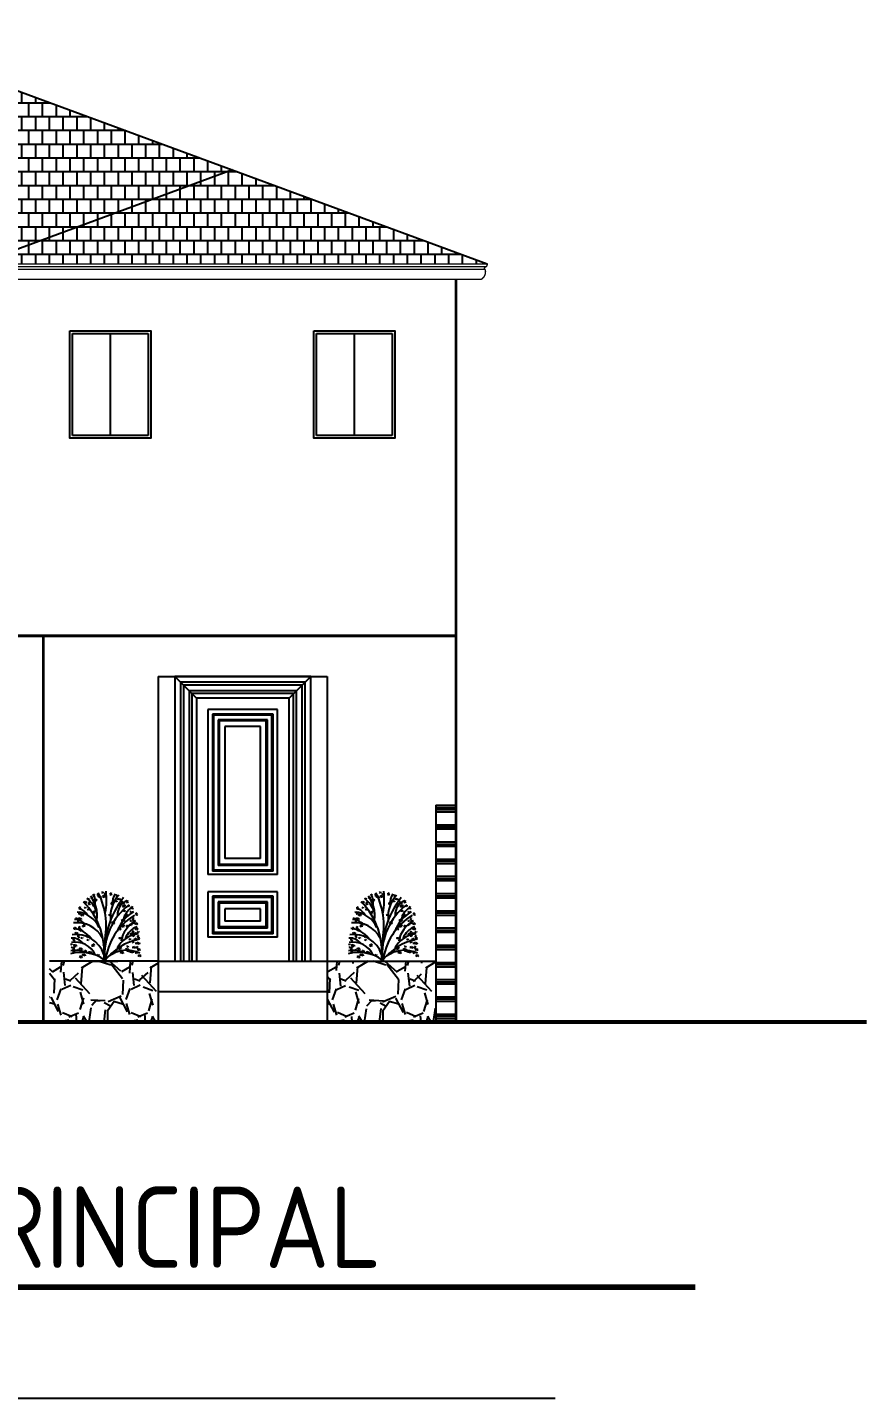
# Model space of a CAD drawing. Header units: millimetres. Extents: x -54.3 to 12.1, y 152.8 to 185.4.
# Drawn here: x -23.8 to -17.59, y 160.18 to 170.29 of the extents above; entities that cross this region are included whole.
import ezdxf
from ezdxf.enums import TextEntityAlignment as Align

# ---------------------------------------------------------------- set-up
doc = ezdxf.new("R2010")
doc.units = ezdxf.units.MM
doc.header["$LTSCALE"] = 2
for name, color, linetype in [('auxiliar', 8, 'Continuous'), ('MUROS', 30, 'Continuous'), ('PISO EXTERIOR', 55, 'Continuous'), ('PLANTAS', 80, 'Continuous'), ('PUERTAS', 47, 'Continuous'), ('teja', 22, 'Continuous'), ('TEXTO', 7, 'Continuous'), ('TITULO', 7, 'Continuous'), ('VENTANAS', 170, 'Continuous')]:
    doc.layers.add(name, color=color, linetype=linetype)
doc.styles.add('TITULOS', font='archquik.shx', dxfattribs={"width": 1.5, "height": 0.4})
pattern_1 = [(360, (-137.83295, 43.14494), (5e-17, 0.1016), []), (90, (-137.83295, 43.144944), (-0.0508, 0.1016), [0.1016, -0.1016])]

msp = doc.modelspace()

# ---------------------------------------------------------------- hatches: boundary and pattern name
at = {"layer": 'MUROS'}
h = msp.add_hatch(dxfattribs=at)
h.set_pattern_fill('PLAST', color=256, scale=0.02, angle=360, style=0)
h.set_pattern_definition([(360, (-128.93744, 43.22283), (6e-17, 0.127), []), (360, (-128.93744, 43.2387), (6e-17, 0.127), []), (360, (-128.93744, 43.25458), (6e-17, 0.127), [])])
h.paths.add_polyline_path([(-20.635, 164.556), (-20.785, 164.556), (-20.785, 162.956), (-20.635, 162.956)])
at = {"layer": 'PISO EXTERIOR'}
h = msp.add_hatch(dxfattribs=at)
h.set_pattern_fill('GRAVEL', color=256, scale=0.02, angle=450, style=0)
h.set_pattern_definition([(318.0128, (-138.295438, 43.58859), (4.572005618, -4.064003453), [0.0683442, -6.7661]), (274.9697, (-138.244638, 43.54287), (-0.507996415, 6.0960098612), [0.117281, -11.6108]), (222.5104, (-138.234478, 43.42603), (5.5880054585, 5.0799963037), [0.0826964, -8.18694]), (357.2737, (-138.107478, 43.22791), (-10.1599967307, 0.507997794), [0.106801, -10.57328]), (22.8337, (-138.000798, 43.22283), (-6.096003466, -2.540007211), [0.1047268, -10.36796]), (87.2737, (-137.904278, 43.26347), (-0.507997794, -10.1599967307), [0.106801, -10.57328]), (127.6942, (-137.899198, 43.37015), (5.0799954714, -6.6040041722), [0.1412388, -13.98262]), (162.2553, (-137.985558, 43.48191), (-11.1760032412, 3.556007113), [0.133344, -13.20106]), (211.4296, (-138.112558, 43.52255), (-6.603992232, -4.064001047), [0.1071626, -10.6091]), (265.2364, (-138.203998, 43.46667), (0.507995233, 5.587995611), [0.1223426, -5.99478]), (312.3974, (-138.214158, 43.34475), (5.5879927301, -6.0960001834), [0.1582156, -15.66336]), (228.8141, (-138.1024, 43.73083), (-3.047995311, -3.555997735), [0.054001, -5.34612]), (261.4692, (-138.137958, 43.69019), (1.01600256, 6.603989919), [0.1027364, -10.17092]), (315, (-138.1532, 43.5886), (0.50799965, -4e-16), [0.0718418, -0.646578]), (293.1986, (-138.21416, 43.55303), (-1.016004455, 2.540008565), [0.0386882, -3.83012]), (21.8014, (-138.19892, 43.51747), (-1.52400098, -0.508000356), [0.0547132, -2.68096]), (120.9638, (-138.14812, 43.53779), (-1.01600079, 1.52399839), [0.088864, -2.87326]), (251.5651, (-138.19384, 43.61399), (0.50799924, 1.01600046), [0.0642574, -1.54218]), (106.3895, (-138.198918, 43.22283), (-1.52399683, 5.080002803), [0.0900176, -8.91176]), (160.3462, (-138.224318, 43.30919), (5.587992098, -2.031994338), [0.0755198, -7.47644]), (23.1986, (-138.29544, 43.61399), (-2.540008565, -1.016004455), [0.077376, -3.79144]), (73.6105, (-138.224318, 43.64447), (-1.52399683, -5.080002803), [0.0900176, -8.91176]), (69.444, (-137.88396, 43.22283), (-1.015998767, -2.540003153), [0.086807, -4.25354]), (24.7751, (-137.853478, 43.30411), (-5.587997405, -2.539994081), [0.0727344, -7.20072]), (156.8014, (-137.78744, 43.61907), (-2.540008565, 1.016004455), [0.077376, -3.79144]), (107.354, (-137.858558, 43.64955), (2.031996935, -6.6040003564), [0.0851566, -8.43048]), (159.444, (-137.78744, 43.37015), (2.540003153, -1.015998767), [0.0434036, -4.29696]), (191.3099, (-137.78744, 43.58859), (-2.03199349, -0.50799749), [0.025903, -2.5644]), (255.9638, (-137.81284, 43.58351), (0.50799912, 1.52400107), [0.1047268, -1.98981]), (276.009, (-137.838238, 43.48191), (-0.5079988137, 5.079992509), [0.0970534, -9.60828]), (33.6901, (-138.1024, 43.53779), (-1.01599902, -0.50800017), [0.0732648, -1.758356]), (83.1572, (-138.041438, 43.57843), (1.0160045503, 8.6360035713), [0.1279114, -12.6632]), (150.9454, (-138.0262, 43.70543), (3.555991522, -2.031995273), [0.0523016, -5.17788]), (180, (-138.0719, 43.73083), (-0.508, -0.508), [0.03048, -0.47752]), (210.2564, (-137.853478, 43.47175), (3.5559982065, 2.031995693), [0.0705734, -6.98678]), (138.0128, (-137.914438, 43.43619), (-4.572005618, 4.064003453), [0.1366886, -6.69776]), (90, (-138.01604, 43.52763), (-0.508, 0.508), [0.13208, -0.37592]), (55.3048, (-138.016038, 43.65971), (-3.556000338, -5.079991198), [0.080322, -7.95186]), (344.0546, (-137.97032, 43.72575), (2.03200484, -0.508001296), [0.0739658, -3.62434]), (297.646, (-137.899198, 43.70543), (5.080003195, -9.6519966098), [0.120429, -11.9225]), (265.4261, (-137.843318, 43.59875), (-0.5079975422, -6.604001521), [0.1274058, -12.61316]), (265.4261, (-137.843318, 43.59875), (-0.5079975422, -6.604001521), [0.1274058, -12.61316])])
h.paths.add_polyline_path([(-23.635, 163.406), (-23.635, 162.956), (-22.832, 162.956), (-22.832, 163.406)])
h.paths.add_polyline_path([(-20.785, 162.956), (-20.785, 163.406), (-21.585, 163.406), (-21.585, 162.956)])
at = {"layer": 'teja'}
h = msp.add_hatch(dxfattribs=at)
h.set_pattern_fill('AR-B88', color=256, scale=0.0005, angle=360, style=0)
h.set_pattern_definition(pattern_1)
h.paths.add_polyline_path([(-24.16, 168.55), (-22.284, 169.243), (-25.135, 170.294), (-29.864, 168.55)])
h = msp.add_hatch(dxfattribs=at)
h.set_pattern_fill('AR-B88', color=256, scale=0.0005, angle=360, style=0)
h.set_pattern_definition(pattern_1)
h.paths.add_polyline_path([(-24.16, 168.55), (-20.405, 168.55), (-22.284, 169.243)])

# ---------------------------------------------------------------- linework, layer by layer
at = {"layer": 'auxiliar'}
msp.add_line((-19.903, 160.179), (-30.194, 160.179), dxfattribs=at)
at = {"layer": 'MUROS'}
for p, q in [((-25.134, 170.294), (-20.405, 168.55)), ((-22.285, 169.243), (-24.164, 168.549)), ((-20.785, 164.556), (-20.785, 162.956)), ((-20.785, 164.556), (-20.635, 164.556))]:
    msp.add_line(p, q, dxfattribs=at)
for points, const_width in [([(-24.16, 168.55), (-20.405, 168.55)], 0.01), ([(-24.158, 168.53), (-20.412, 168.53)], 0.01), ([(-24.146, 168.51), (-20.42, 168.51)], 0.01), ([(-24.122, 168.435), (-20.447, 168.437)], 0.01), ([(-20.635, 168.437), (-20.635, 165.806)], 0.02), ([(-23.935, 165.806), (-20.635, 165.806)], 0.02), ([(-23.68, 165.806), (-23.68, 162.956)], 0.02), ([(-20.635, 165.806), (-20.635, 162.956)], 0.02)]:
    msp.add_lwpolyline(points, dxfattribs=dict(at, const_width=const_width))
at = {"layer": 'MUROS', "const_width": 0.01}
for points in [[(-20.42, 168.526, 0.696878), (-20.42, 168.51)], [(-20.42, 168.526, 0.376341), (-20.405, 168.55)], [(-20.447, 168.437, 0.327753), (-20.42, 168.51)]]:
    msp.add_lwpolyline(points, format="xyb", dxfattribs=at)
at = {"layer": 'PISO EXTERIOR'}
for p, q in [((-22.832, 163.406), (-23.635, 163.406)), ((-22.832, 163.406), (-22.832, 162.956)), ((-22.832, 163.406), (-21.585, 163.406)), ((-21.585, 163.406), (-20.785, 163.406)), ((-21.585, 163.406), (-21.585, 162.956)), ((-22.832, 163.181), (-21.585, 163.181))]:
    msp.add_line(p, q, dxfattribs=at)
at = {"layer": 'PISO EXTERIOR', "const_width": 0.03}
msp.add_lwpolyline([(-31.293, 162.956), (-17.606, 162.956)], dxfattribs=at)
at = {"layer": 'PLANTAS'}
for p, q in [((-23.33, 163.874), (-23.323, 163.879)), ((-23.323, 163.879), (-23.321, 163.87)), ((-23.311, 163.896), (-23.311, 163.886)), ((-23.299, 163.889), (-23.311, 163.896)), ((-23.311, 163.886), (-23.304, 163.883)), ((-23.304, 163.883), (-23.299, 163.889)), ((-23.281, 163.902), (-23.281, 163.891)), ((-23.269, 163.895), (-23.281, 163.902)), ((-23.281, 163.891), (-23.274, 163.888)), ((-23.274, 163.888), (-23.269, 163.895)), ((-23.273, 163.883), (-23.262, 163.888)), ((-23.259, 163.874), (-23.273, 163.883)), ((-23.262, 163.888), (-23.252, 163.879)), ((-23.252, 163.879), (-23.259, 163.874)), ((-23.249, 163.912), (-23.242, 163.917)), ((-23.24, 163.908), (-23.249, 163.912)), ((-23.226, 163.891), (-23.244, 163.883)), ((-23.244, 163.883), (-23.242, 163.878)), ((-23.242, 163.917), (-23.24, 163.908)), ((-23.242, 163.878), (-23.223, 163.883)), ((-23.23, 163.902), (-23.223, 163.907)), ((-23.221, 163.898), (-23.23, 163.902)), ((-23.223, 163.883), (-23.226, 163.891)), ((-23.223, 163.907), (-23.221, 163.898)), ((-23.186, 163.908), (-23.186, 163.898)), ((-23.174, 163.902), (-23.186, 163.908)), ((-23.186, 163.898), (-23.18, 163.895)), ((-23.18, 163.895), (-23.174, 163.902)), ((-23.143, 163.889), (-23.136, 163.895)), ((-23.135, 163.886), (-23.143, 163.889)), ((-23.136, 163.895), (-23.135, 163.886)), ((-21.281, 163.874), (-21.274, 163.879)), ((-21.274, 163.879), (-21.272, 163.87)), ((-21.262, 163.896), (-21.262, 163.886)), ((-21.25, 163.889), (-21.262, 163.896)), ((-21.262, 163.886), (-21.255, 163.883)), ((-21.255, 163.883), (-21.25, 163.889)), ((-21.232, 163.902), (-21.232, 163.891)), ((-21.22, 163.895), (-21.232, 163.902)), ((-21.232, 163.891), (-21.226, 163.888)), ((-21.226, 163.888), (-21.22, 163.895)), ((-21.224, 163.883), (-21.213, 163.888)), ((-21.21, 163.874), (-21.224, 163.883)), ((-21.213, 163.888), (-21.203, 163.879)), ((-21.203, 163.879), (-21.21, 163.874)), ((-21.2, 163.912), (-21.193, 163.917)), ((-21.191, 163.908), (-21.2, 163.912)), ((-21.177, 163.891), (-21.195, 163.883)), ((-21.195, 163.883), (-21.193, 163.878)), ((-21.193, 163.917), (-21.191, 163.908)), ((-21.193, 163.878), (-21.174, 163.883)), ((-21.181, 163.902), (-21.174, 163.907)), ((-21.172, 163.898), (-21.181, 163.902)), ((-21.174, 163.883), (-21.177, 163.891)), ((-21.174, 163.907), (-21.172, 163.898)), ((-21.137, 163.908), (-21.137, 163.898)), ((-21.125, 163.902), (-21.137, 163.908)), ((-21.137, 163.898), (-21.131, 163.895)), ((-21.131, 163.895), (-21.125, 163.902)), ((-21.094, 163.889), (-21.087, 163.895)), ((-21.086, 163.886), (-21.094, 163.889)), ((-21.087, 163.895), (-21.086, 163.886)), ((-23.416, 163.805), (-23.416, 163.794)), ((-23.404, 163.798), (-23.416, 163.805)), ((-23.416, 163.794), (-23.409, 163.791)), ((-23.409, 163.791), (-23.404, 163.798)), ((-23.381, 163.841), (-23.371, 163.846)), ((-23.368, 163.832), (-23.381, 163.841)), ((-23.376, 163.8), (-23.369, 163.805)), ((-23.368, 163.796), (-23.376, 163.8)), ((-23.371, 163.846), (-23.361, 163.838)), ((-23.369, 163.805), (-23.368, 163.796)), ((-23.361, 163.838), (-23.368, 163.832)), ((-23.356, 163.865), (-23.349, 163.87)), ((-23.347, 163.862), (-23.356, 163.865)), ((-23.353, 163.787), (-23.34, 163.793)), ((-23.331, 163.781), (-23.353, 163.787)), ((-23.349, 163.87), (-23.347, 163.862)), ((-23.347, 163.838), (-23.347, 163.827)), ((-23.335, 163.831), (-23.347, 163.838)), ((-23.347, 163.827), (-23.34, 163.824)), ((-23.34, 163.824), (-23.335, 163.831)), ((-23.34, 163.793), (-23.331, 163.785)), ((-23.331, 163.785), (-23.331, 163.781)), ((-23.321, 163.87), (-23.33, 163.874)), ((-23.306, 163.858), (-23.295, 163.864)), ((-23.292, 163.85), (-23.306, 163.858)), ((-23.295, 163.864), (-23.285, 163.855)), ((-23.285, 163.855), (-23.292, 163.85)), ((-23.18, 163.836), (-23.18, 163.826)), ((-23.167, 163.829), (-23.18, 163.836)), ((-23.18, 163.826), (-23.173, 163.822)), ((-23.173, 163.822), (-23.167, 163.829)), ((-23.16, 163.849), (-23.147, 163.855)), ((-23.137, 163.843), (-23.16, 163.849)), ((-23.147, 163.855), (-23.137, 163.847)), ((-23.137, 163.847), (-23.137, 163.843)), ((-23.132, 163.863), (-23.119, 163.869)), ((-23.11, 163.857), (-23.132, 163.863)), ((-23.119, 163.869), (-23.11, 163.861)), ((-23.117, 163.832), (-23.117, 163.822)), ((-23.105, 163.826), (-23.117, 163.832)), ((-23.117, 163.822), (-23.11, 163.819)), ((-23.11, 163.861), (-23.11, 163.857)), ((-23.11, 163.819), (-23.105, 163.826)), ((-23.102, 163.839), (-23.091, 163.845)), ((-23.088, 163.831), (-23.102, 163.839)), ((-23.099, 163.777), (-23.086, 163.783)), ((-23.077, 163.771), (-23.099, 163.777)), ((-23.078, 163.821), (-23.095, 163.812)), ((-23.095, 163.812), (-23.093, 163.807)), ((-23.093, 163.807), (-23.074, 163.812)), ((-23.091, 163.845), (-23.081, 163.836)), ((-23.081, 163.836), (-23.088, 163.831)), ((-23.086, 163.783), (-23.077, 163.774)), ((-23.074, 163.812), (-23.078, 163.821)), ((-23.066, 163.851), (-23.066, 163.841)), ((-23.054, 163.845), (-23.066, 163.851)), ((-23.066, 163.841), (-23.059, 163.838)), ((-23.059, 163.838), (-23.054, 163.845)), ((-23.055, 163.813), (-23.048, 163.819)), ((-23.047, 163.81), (-23.055, 163.813)), ((-23.048, 163.819), (-23.047, 163.81)), ((-23.029, 163.807), (-23.029, 163.796)), ((-23.017, 163.8), (-23.029, 163.807)), ((-23.029, 163.796), (-23.022, 163.793)), ((-23.022, 163.793), (-23.017, 163.8)), ((-21.367, 163.805), (-21.367, 163.794)), ((-21.355, 163.798), (-21.367, 163.805)), ((-21.367, 163.794), (-21.36, 163.791)), ((-21.36, 163.791), (-21.355, 163.798)), ((-21.333, 163.841), (-21.322, 163.846)), ((-21.319, 163.832), (-21.333, 163.841)), ((-21.327, 163.8), (-21.32, 163.805)), ((-21.319, 163.796), (-21.327, 163.8)), ((-21.322, 163.846), (-21.312, 163.838)), ((-21.32, 163.805), (-21.319, 163.796)), ((-21.312, 163.838), (-21.319, 163.832)), ((-21.307, 163.865), (-21.3, 163.87)), ((-21.298, 163.862), (-21.307, 163.865)), ((-21.304, 163.787), (-21.291, 163.793)), ((-21.282, 163.781), (-21.304, 163.787)), ((-21.3, 163.87), (-21.298, 163.862)), ((-21.298, 163.838), (-21.298, 163.827)), ((-21.286, 163.831), (-21.298, 163.838)), ((-21.298, 163.827), (-21.291, 163.824)), ((-21.291, 163.824), (-21.286, 163.831)), ((-21.291, 163.793), (-21.282, 163.785)), ((-21.282, 163.785), (-21.282, 163.781)), ((-21.272, 163.87), (-21.281, 163.874)), ((-21.257, 163.858), (-21.246, 163.864)), ((-21.243, 163.85), (-21.257, 163.858)), ((-21.246, 163.864), (-21.236, 163.855)), ((-21.236, 163.855), (-21.243, 163.85)), ((-21.131, 163.836), (-21.131, 163.826)), ((-21.118, 163.829), (-21.131, 163.836)), ((-21.131, 163.826), (-21.124, 163.822)), ((-21.124, 163.822), (-21.118, 163.829)), ((-21.111, 163.849), (-21.098, 163.855)), ((-21.088, 163.843), (-21.111, 163.849)), ((-21.098, 163.855), (-21.088, 163.847)), ((-21.088, 163.847), (-21.088, 163.843)), ((-21.083, 163.863), (-21.07, 163.869)), ((-21.061, 163.857), (-21.083, 163.863)), ((-21.07, 163.869), (-21.061, 163.861)), ((-21.068, 163.832), (-21.068, 163.822)), ((-21.056, 163.826), (-21.068, 163.832)), ((-21.068, 163.822), (-21.062, 163.819)), ((-21.062, 163.819), (-21.056, 163.826)), ((-21.061, 163.861), (-21.061, 163.857)), ((-21.053, 163.839), (-21.043, 163.845)), ((-21.039, 163.831), (-21.053, 163.839)), ((-21.05, 163.777), (-21.037, 163.783)), ((-21.028, 163.771), (-21.05, 163.777)), ((-21.029, 163.821), (-21.046, 163.812)), ((-21.046, 163.812), (-21.044, 163.807)), ((-21.044, 163.807), (-21.026, 163.812)), ((-21.043, 163.845), (-21.032, 163.836)), ((-21.032, 163.836), (-21.039, 163.831)), ((-21.037, 163.783), (-21.028, 163.774)), ((-21.026, 163.812), (-21.029, 163.821)), ((-21.017, 163.851), (-21.017, 163.841)), ((-21.005, 163.845), (-21.017, 163.851)), ((-21.017, 163.841), (-21.01, 163.838)), ((-21.01, 163.838), (-21.005, 163.845)), ((-21.006, 163.813), (-20.999, 163.819)), ((-20.998, 163.81), (-21.006, 163.813)), ((-20.999, 163.819), (-20.998, 163.81)), ((-20.98, 163.807), (-20.98, 163.796)), ((-20.968, 163.8), (-20.98, 163.807)), ((-20.98, 163.796), (-20.973, 163.793)), ((-20.973, 163.793), (-20.968, 163.8)), ((-23.44, 163.72), (-23.433, 163.725)), ((-23.432, 163.717), (-23.44, 163.72)), ((-23.433, 163.725), (-23.432, 163.717)), ((-23.426, 163.706), (-23.426, 163.696)), ((-23.414, 163.699), (-23.426, 163.706)), ((-23.426, 163.696), (-23.419, 163.693)), ((-23.422, 163.72), (-23.409, 163.726)), ((-23.4, 163.714), (-23.422, 163.72)), ((-23.419, 163.693), (-23.414, 163.699)), ((-23.418, 163.767), (-23.418, 163.756)), ((-23.406, 163.76), (-23.418, 163.767)), ((-23.418, 163.756), (-23.411, 163.753)), ((-23.411, 163.753), (-23.406, 163.76)), ((-23.409, 163.726), (-23.4, 163.717)), ((-23.404, 163.748), (-23.394, 163.753)), ((-23.39, 163.739), (-23.404, 163.748)), ((-23.4, 163.717), (-23.4, 163.714)), ((-23.394, 163.753), (-23.383, 163.744)), ((-23.375, 163.675), (-23.392, 163.667)), ((-23.383, 163.744), (-23.39, 163.739)), ((-23.371, 163.667), (-23.375, 163.675)), ((-23.299, 163.774), (-23.316, 163.765)), ((-23.316, 163.765), (-23.314, 163.76)), ((-23.314, 163.76), (-23.295, 163.765)), ((-23.295, 163.765), (-23.299, 163.774)), ((-23.197, 163.746), (-23.19, 163.751)), ((-23.188, 163.743), (-23.197, 163.746)), ((-23.19, 163.751), (-23.188, 163.743)), ((-23.176, 163.691), (-23.166, 163.696)), ((-23.162, 163.682), (-23.176, 163.691)), ((-23.166, 163.696), (-23.155, 163.687)), ((-23.155, 163.687), (-23.162, 163.682)), ((-23.104, 163.706), (-23.091, 163.712)), ((-23.082, 163.7), (-23.104, 163.706)), ((-23.091, 163.712), (-23.082, 163.704)), ((-23.082, 163.704), (-23.082, 163.7)), ((-23.081, 163.743), (-23.074, 163.748)), ((-23.073, 163.739), (-23.081, 163.743)), ((-23.078, 163.746), (-23.067, 163.751)), ((-23.064, 163.737), (-23.078, 163.746)), ((-23.077, 163.774), (-23.077, 163.771)), ((-23.074, 163.748), (-23.073, 163.739)), ((-23.067, 163.751), (-23.057, 163.743)), ((-23.057, 163.743), (-23.064, 163.737)), ((-23.038, 163.769), (-23.031, 163.774)), ((-23.029, 163.765), (-23.038, 163.769)), ((-23.038, 163.703), (-23.031, 163.708)), ((-23.029, 163.699), (-23.038, 163.703)), ((-23.038, 163.672), (-23.031, 163.677)), ((-23.031, 163.774), (-23.029, 163.765)), ((-23.031, 163.708), (-23.029, 163.699)), ((-23.031, 163.677), (-23.029, 163.668)), ((-23.024, 163.731), (-23.017, 163.736)), ((-23.016, 163.727), (-23.024, 163.731)), ((-23.022, 163.686), (-23.016, 163.691)), ((-23.014, 163.682), (-23.022, 163.686)), ((-23.021, 163.72), (-23.021, 163.71)), ((-23.009, 163.713), (-23.021, 163.72)), ((-23.021, 163.71), (-23.014, 163.706)), ((-23.017, 163.736), (-23.016, 163.727)), ((-23.016, 163.691), (-23.014, 163.682)), ((-23.014, 163.706), (-23.009, 163.713)), ((-23.007, 163.684), (-22.997, 163.689)), ((-22.993, 163.675), (-23.007, 163.684)), ((-22.998, 163.76), (-22.998, 163.75)), ((-22.986, 163.753), (-22.998, 163.76)), ((-22.998, 163.75), (-22.991, 163.746)), ((-22.997, 163.689), (-22.986, 163.68)), ((-22.986, 163.68), (-22.993, 163.675)), ((-22.991, 163.746), (-22.986, 163.753)), ((-21.391, 163.72), (-21.384, 163.725)), ((-21.383, 163.717), (-21.391, 163.72)), ((-21.384, 163.725), (-21.383, 163.717)), ((-21.377, 163.706), (-21.377, 163.696)), ((-21.365, 163.699), (-21.377, 163.706)), ((-21.377, 163.696), (-21.371, 163.693)), ((-21.373, 163.72), (-21.36, 163.726)), ((-21.351, 163.714), (-21.373, 163.72)), ((-21.371, 163.693), (-21.365, 163.699)), ((-21.369, 163.767), (-21.369, 163.756)), ((-21.357, 163.76), (-21.369, 163.767)), ((-21.369, 163.756), (-21.362, 163.753)), ((-21.362, 163.753), (-21.357, 163.76)), ((-21.36, 163.726), (-21.351, 163.717)), ((-21.355, 163.748), (-21.345, 163.753)), ((-21.341, 163.739), (-21.355, 163.748)), ((-21.351, 163.717), (-21.351, 163.714)), ((-21.345, 163.753), (-21.334, 163.744)), ((-21.326, 163.675), (-21.343, 163.667)), ((-21.334, 163.744), (-21.341, 163.739)), ((-21.322, 163.667), (-21.326, 163.675)), ((-21.25, 163.774), (-21.267, 163.765)), ((-21.267, 163.765), (-21.265, 163.76)), ((-21.265, 163.76), (-21.246, 163.765)), ((-21.246, 163.765), (-21.25, 163.774)), ((-21.148, 163.746), (-21.141, 163.751)), ((-21.139, 163.743), (-21.148, 163.746)), ((-21.141, 163.751), (-21.139, 163.743)), ((-21.127, 163.691), (-21.117, 163.696)), ((-21.113, 163.682), (-21.127, 163.691)), ((-21.117, 163.696), (-21.106, 163.687)), ((-21.106, 163.687), (-21.113, 163.682)), ((-21.055, 163.706), (-21.042, 163.712)), ((-21.033, 163.7), (-21.055, 163.706)), ((-21.042, 163.712), (-21.033, 163.704)), ((-21.033, 163.704), (-21.033, 163.7)), ((-21.032, 163.743), (-21.025, 163.748)), ((-21.024, 163.739), (-21.032, 163.743)), ((-21.029, 163.746), (-21.018, 163.751)), ((-21.015, 163.737), (-21.029, 163.746)), ((-21.028, 163.774), (-21.028, 163.771)), ((-21.025, 163.748), (-21.024, 163.739)), ((-21.018, 163.751), (-21.008, 163.743)), ((-21.008, 163.743), (-21.015, 163.737)), ((-20.989, 163.769), (-20.982, 163.774)), ((-20.98, 163.765), (-20.989, 163.769)), ((-20.989, 163.703), (-20.982, 163.708)), ((-20.98, 163.699), (-20.989, 163.703)), ((-20.989, 163.672), (-20.982, 163.677)), ((-20.982, 163.774), (-20.98, 163.765)), ((-20.982, 163.708), (-20.98, 163.699)), ((-20.982, 163.677), (-20.98, 163.668)), ((-20.975, 163.731), (-20.968, 163.736)), ((-20.967, 163.727), (-20.975, 163.731)), ((-20.973, 163.686), (-20.967, 163.691)), ((-20.965, 163.682), (-20.973, 163.686)), ((-20.972, 163.72), (-20.972, 163.71)), ((-20.96, 163.713), (-20.972, 163.72)), ((-20.972, 163.71), (-20.965, 163.706)), ((-20.968, 163.736), (-20.967, 163.727)), ((-20.967, 163.691), (-20.965, 163.682)), ((-20.965, 163.706), (-20.96, 163.713)), ((-20.958, 163.684), (-20.948, 163.689)), ((-20.944, 163.675), (-20.958, 163.684)), ((-20.949, 163.76), (-20.949, 163.75)), ((-20.937, 163.753), (-20.949, 163.76)), ((-20.949, 163.75), (-20.942, 163.746)), ((-20.948, 163.689), (-20.937, 163.68)), ((-20.937, 163.68), (-20.944, 163.675)), ((-20.942, 163.746), (-20.937, 163.753)), ((-23.449, 163.655), (-23.449, 163.644)), ((-23.437, 163.648), (-23.449, 163.655)), ((-23.449, 163.644), (-23.442, 163.641)), ((-23.447, 163.613), (-23.437, 163.618)), ((-23.433, 163.604), (-23.447, 163.613)), ((-23.442, 163.641), (-23.437, 163.648)), ((-23.437, 163.618), (-23.426, 163.61)), ((-23.426, 163.61), (-23.433, 163.604)), ((-23.426, 163.594), (-23.426, 163.584)), ((-23.414, 163.587), (-23.426, 163.594)), ((-23.426, 163.584), (-23.419, 163.58)), ((-23.419, 163.58), (-23.414, 163.587)), ((-23.406, 163.651), (-23.418, 163.658)), ((-23.418, 163.658), (-23.418, 163.648)), ((-23.418, 163.648), (-23.411, 163.644)), ((-23.414, 163.636), (-23.404, 163.641)), ((-23.4, 163.627), (-23.414, 163.636)), ((-23.411, 163.644), (-23.406, 163.651)), ((-23.404, 163.641), (-23.394, 163.632)), ((-23.394, 163.632), (-23.4, 163.627)), ((-23.4, 163.575), (-23.394, 163.58)), ((-23.392, 163.572), (-23.4, 163.575)), ((-23.394, 163.58), (-23.392, 163.572)), ((-23.392, 163.667), (-23.39, 163.661)), ((-23.39, 163.661), (-23.371, 163.667)), ((-23.359, 163.596), (-23.359, 163.585)), ((-23.347, 163.589), (-23.359, 163.596)), ((-23.359, 163.585), (-23.352, 163.582)), ((-23.352, 163.582), (-23.347, 163.589)), ((-23.129, 163.646), (-23.119, 163.651)), ((-23.116, 163.637), (-23.129, 163.646)), ((-23.122, 163.575), (-23.109, 163.581)), ((-23.099, 163.568), (-23.122, 163.575)), ((-23.119, 163.651), (-23.109, 163.642)), ((-23.109, 163.642), (-23.116, 163.637)), ((-23.109, 163.581), (-23.099, 163.572)), ((-23.085, 163.674), (-23.102, 163.665)), ((-23.102, 163.665), (-23.1, 163.66)), ((-23.1, 163.66), (-23.081, 163.665)), ((-23.081, 163.665), (-23.085, 163.674)), ((-23.067, 163.67), (-23.067, 163.66)), ((-23.055, 163.663), (-23.067, 163.67)), ((-23.067, 163.66), (-23.06, 163.656)), ((-23.06, 163.656), (-23.055, 163.663)), ((-23.029, 163.668), (-23.038, 163.672)), ((-23.021, 163.613), (-23.038, 163.605)), ((-23.038, 163.605), (-23.036, 163.6)), ((-23.036, 163.6), (-23.017, 163.605)), ((-23.021, 163.627), (-23.021, 163.617)), ((-23.009, 163.62), (-23.021, 163.627)), ((-23.021, 163.617), (-23.014, 163.613)), ((-23.017, 163.605), (-23.021, 163.613)), ((-23.019, 163.591), (-23.012, 163.596)), ((-23.01, 163.587), (-23.019, 163.591)), ((-23.014, 163.613), (-23.009, 163.62)), ((-23.012, 163.596), (-23.01, 163.587)), ((-23.003, 163.644), (-22.993, 163.649)), ((-22.99, 163.636), (-23.003, 163.644)), ((-23.003, 163.613), (-22.997, 163.618)), ((-22.995, 163.61), (-23.003, 163.613)), ((-22.997, 163.618), (-22.995, 163.61)), ((-22.993, 163.649), (-22.983, 163.641)), ((-22.983, 163.641), (-22.99, 163.636)), ((-22.984, 163.62), (-22.978, 163.625)), ((-22.976, 163.617), (-22.984, 163.62)), ((-22.984, 163.592), (-22.984, 163.582)), ((-22.972, 163.585), (-22.984, 163.592)), ((-22.984, 163.582), (-22.978, 163.579)), ((-22.983, 163.577), (-22.976, 163.582)), ((-22.974, 163.573), (-22.983, 163.577)), ((-22.978, 163.625), (-22.976, 163.617)), ((-22.978, 163.579), (-22.972, 163.585)), ((-22.976, 163.582), (-22.974, 163.573)), ((-21.4, 163.655), (-21.4, 163.644)), ((-21.388, 163.648), (-21.4, 163.655)), ((-21.4, 163.644), (-21.393, 163.641)), ((-21.398, 163.613), (-21.388, 163.618)), ((-21.384, 163.604), (-21.398, 163.613)), ((-21.393, 163.641), (-21.388, 163.648)), ((-21.388, 163.618), (-21.377, 163.61)), ((-21.377, 163.61), (-21.384, 163.604)), ((-21.377, 163.594), (-21.377, 163.584)), ((-21.365, 163.587), (-21.377, 163.594)), ((-21.377, 163.584), (-21.371, 163.58)), ((-21.371, 163.58), (-21.365, 163.587)), ((-21.357, 163.651), (-21.369, 163.658)), ((-21.369, 163.658), (-21.369, 163.648)), ((-21.369, 163.648), (-21.362, 163.644)), ((-21.365, 163.636), (-21.355, 163.641)), ((-21.352, 163.627), (-21.365, 163.636)), ((-21.362, 163.644), (-21.357, 163.651)), ((-21.355, 163.641), (-21.345, 163.632)), ((-21.345, 163.632), (-21.352, 163.627)), ((-21.352, 163.575), (-21.345, 163.58)), ((-21.343, 163.572), (-21.352, 163.575)), ((-21.345, 163.58), (-21.343, 163.572)), ((-21.343, 163.667), (-21.341, 163.661)), ((-21.341, 163.661), (-21.322, 163.667)), ((-21.31, 163.596), (-21.31, 163.585)), ((-21.298, 163.589), (-21.31, 163.596)), ((-21.31, 163.585), (-21.303, 163.582)), ((-21.303, 163.582), (-21.298, 163.589)), ((-21.081, 163.646), (-21.07, 163.651)), ((-21.067, 163.637), (-21.081, 163.646)), ((-21.073, 163.575), (-21.06, 163.581)), ((-21.05, 163.568), (-21.073, 163.575)), ((-21.07, 163.651), (-21.06, 163.642)), ((-21.06, 163.642), (-21.067, 163.637)), ((-21.06, 163.581), (-21.05, 163.572)), ((-21.036, 163.674), (-21.053, 163.665)), ((-21.053, 163.665), (-21.051, 163.66)), ((-21.051, 163.66), (-21.032, 163.665)), ((-21.032, 163.665), (-21.036, 163.674)), ((-21.018, 163.67), (-21.018, 163.66)), ((-21.006, 163.663), (-21.018, 163.67)), ((-21.018, 163.66), (-21.011, 163.656)), ((-21.011, 163.656), (-21.006, 163.663)), ((-20.98, 163.668), (-20.989, 163.672)), ((-20.972, 163.613), (-20.989, 163.605)), ((-20.989, 163.605), (-20.988, 163.6)), ((-20.988, 163.6), (-20.969, 163.605)), ((-20.972, 163.627), (-20.972, 163.617)), ((-20.96, 163.62), (-20.972, 163.627)), ((-20.972, 163.617), (-20.965, 163.613)), ((-20.969, 163.605), (-20.972, 163.613)), ((-20.97, 163.591), (-20.963, 163.596)), ((-20.961, 163.587), (-20.97, 163.591)), ((-20.965, 163.613), (-20.96, 163.62)), ((-20.963, 163.596), (-20.961, 163.587)), ((-20.955, 163.644), (-20.944, 163.649)), ((-20.941, 163.636), (-20.955, 163.644)), ((-20.955, 163.613), (-20.948, 163.618)), ((-20.946, 163.61), (-20.955, 163.613)), ((-20.948, 163.618), (-20.946, 163.61)), ((-20.944, 163.649), (-20.934, 163.641)), ((-20.934, 163.641), (-20.941, 163.636)), ((-20.936, 163.62), (-20.929, 163.625)), ((-20.927, 163.617), (-20.936, 163.62)), ((-20.936, 163.592), (-20.936, 163.582)), ((-20.923, 163.585), (-20.936, 163.592)), ((-20.936, 163.582), (-20.929, 163.579)), ((-20.934, 163.577), (-20.927, 163.582)), ((-20.925, 163.573), (-20.934, 163.577)), ((-20.929, 163.625), (-20.927, 163.617)), ((-20.929, 163.579), (-20.923, 163.585)), ((-20.927, 163.582), (-20.925, 163.573)), ((-23.476, 163.528), (-23.47, 163.534)), ((-23.468, 163.525), (-23.476, 163.528)), ((-23.473, 163.506), (-23.466, 163.511)), ((-23.464, 163.503), (-23.473, 163.506)), ((-23.47, 163.534), (-23.468, 163.525)), ((-23.466, 163.511), (-23.464, 163.503)), ((-23.463, 163.496), (-23.456, 163.501)), ((-23.454, 163.492), (-23.463, 163.496)), ((-23.461, 163.478), (-23.454, 163.484)), ((-23.452, 163.475), (-23.461, 163.478)), ((-23.459, 163.57), (-23.459, 163.56)), ((-23.447, 163.563), (-23.459, 163.57)), ((-23.459, 163.56), (-23.452, 163.556)), ((-23.457, 163.523), (-23.443, 163.529)), ((-23.434, 163.517), (-23.457, 163.523)), ((-23.456, 163.501), (-23.454, 163.492)), ((-23.454, 163.509), (-23.447, 163.515)), ((-23.445, 163.506), (-23.454, 163.509)), ((-23.454, 163.484), (-23.452, 163.475)), ((-23.452, 163.556), (-23.447, 163.563)), ((-23.447, 163.515), (-23.445, 163.506)), ((-23.443, 163.529), (-23.434, 163.52)), ((-23.434, 163.52), (-23.434, 163.517)), ((-23.428, 163.487), (-23.421, 163.492)), ((-23.419, 163.484), (-23.428, 163.487)), ((-23.421, 163.492), (-23.419, 163.484)), ((-23.415, 163.497), (-23.402, 163.503)), ((-23.393, 163.491), (-23.415, 163.497)), ((-23.402, 163.503), (-23.393, 163.495)), ((-23.393, 163.495), (-23.393, 163.491)), ((-23.373, 163.482), (-23.366, 163.487)), ((-23.364, 163.478), (-23.373, 163.482)), ((-23.366, 163.487), (-23.364, 163.478)), ((-23.356, 163.561), (-23.349, 163.566)), ((-23.347, 163.558), (-23.356, 163.561)), ((-23.349, 163.566), (-23.347, 163.558)), ((-23.346, 163.471), (-23.333, 163.477)), ((-23.333, 163.477), (-23.324, 163.469)), ((-23.306, 163.53), (-23.323, 163.522)), ((-23.323, 163.522), (-23.321, 163.517)), ((-23.321, 163.517), (-23.302, 163.522)), ((-23.302, 163.522), (-23.306, 163.53)), ((-23.138, 163.478), (-23.131, 163.484)), ((-23.129, 163.475), (-23.138, 163.478)), ((-23.131, 163.484), (-23.129, 163.475)), ((-23.107, 163.508), (-23.125, 163.499)), ((-23.125, 163.499), (-23.123, 163.494)), ((-23.123, 163.494), (-23.104, 163.499)), ((-23.113, 163.469), (-23.1, 163.475)), ((-23.104, 163.499), (-23.107, 163.508)), ((-23.1, 163.475), (-23.091, 163.467)), ((-23.099, 163.572), (-23.099, 163.568)), ((-23.073, 163.493), (-23.06, 163.5)), ((-23.051, 163.487), (-23.073, 163.493)), ((-23.064, 163.513), (-23.057, 163.518)), ((-23.055, 163.509), (-23.064, 163.513)), ((-23.063, 163.481), (-23.05, 163.488)), ((-23.041, 163.475), (-23.063, 163.481)), ((-23.06, 163.5), (-23.051, 163.491)), ((-23.057, 163.518), (-23.055, 163.509)), ((-23.051, 163.491), (-23.051, 163.487)), ((-23.05, 163.488), (-23.041, 163.479)), ((-23.047, 163.566), (-23.04, 163.572)), ((-23.038, 163.563), (-23.047, 163.566)), ((-23.042, 163.474), (-23.029, 163.481)), ((-23.02, 163.468), (-23.042, 163.474)), ((-23.041, 163.479), (-23.041, 163.475)), ((-23.04, 163.572), (-23.038, 163.563)), ((-23.029, 163.481), (-23.02, 163.472)), ((-23.022, 163.558), (-23.022, 163.547)), ((-23.01, 163.551), (-23.022, 163.558)), ((-23.022, 163.547), (-23.016, 163.544)), ((-23.022, 163.507), (-23.008, 163.513)), ((-22.999, 163.501), (-23.022, 163.507)), ((-23.02, 163.472), (-23.02, 163.468)), ((-23.016, 163.544), (-23.01, 163.551)), ((-22.995, 163.572), (-23.012, 163.563)), ((-23.012, 163.563), (-23.011, 163.558)), ((-23.011, 163.558), (-22.992, 163.563)), ((-23.008, 163.513), (-22.999, 163.505)), ((-23, 163.537), (-22.993, 163.542)), ((-22.991, 163.534), (-23, 163.537)), ((-23, 163.478), (-23, 163.468)), ((-22.988, 163.471), (-23, 163.478)), ((-22.999, 163.505), (-22.999, 163.501)), ((-22.992, 163.563), (-22.995, 163.572)), ((-22.994, 163.538), (-22.981, 163.545)), ((-22.972, 163.532), (-22.994, 163.538)), ((-22.993, 163.542), (-22.991, 163.534)), ((-22.991, 163.513), (-22.991, 163.503)), ((-22.979, 163.506), (-22.991, 163.513)), ((-22.991, 163.503), (-22.984, 163.499)), ((-22.986, 163.492), (-22.976, 163.497)), ((-22.972, 163.484), (-22.986, 163.492)), ((-22.984, 163.499), (-22.979, 163.506)), ((-22.981, 163.545), (-22.972, 163.536)), ((-22.979, 163.537), (-22.972, 163.542)), ((-22.971, 163.534), (-22.979, 163.537)), ((-22.976, 163.497), (-22.965, 163.489)), ((-22.972, 163.542), (-22.971, 163.534)), ((-22.972, 163.536), (-22.972, 163.532)), ((-22.965, 163.489), (-22.972, 163.484)), ((-21.427, 163.528), (-21.421, 163.534)), ((-21.419, 163.525), (-21.427, 163.528)), ((-21.424, 163.506), (-21.417, 163.511)), ((-21.415, 163.503), (-21.424, 163.506)), ((-21.421, 163.534), (-21.419, 163.525)), ((-21.417, 163.511), (-21.415, 163.503)), ((-21.414, 163.496), (-21.407, 163.501)), ((-21.405, 163.492), (-21.414, 163.496)), ((-21.412, 163.478), (-21.405, 163.484)), ((-21.403, 163.475), (-21.412, 163.478)), ((-21.41, 163.57), (-21.41, 163.56)), ((-21.398, 163.563), (-21.41, 163.57)), ((-21.41, 163.56), (-21.403, 163.556)), ((-21.408, 163.523), (-21.395, 163.529)), ((-21.385, 163.517), (-21.408, 163.523)), ((-21.407, 163.501), (-21.405, 163.492)), ((-21.405, 163.509), (-21.398, 163.515)), ((-21.396, 163.506), (-21.405, 163.509)), ((-21.405, 163.484), (-21.403, 163.475)), ((-21.403, 163.556), (-21.398, 163.563)), ((-21.398, 163.515), (-21.396, 163.506)), ((-21.395, 163.529), (-21.385, 163.52)), ((-21.385, 163.52), (-21.385, 163.517)), ((-21.379, 163.487), (-21.372, 163.492)), ((-21.371, 163.484), (-21.379, 163.487)), ((-21.372, 163.492), (-21.371, 163.484)), ((-21.366, 163.497), (-21.353, 163.503)), ((-21.344, 163.491), (-21.366, 163.497)), ((-21.353, 163.503), (-21.344, 163.495)), ((-21.344, 163.495), (-21.344, 163.491)), ((-21.324, 163.482), (-21.317, 163.487)), ((-21.315, 163.478), (-21.324, 163.482)), ((-21.317, 163.487), (-21.315, 163.478)), ((-21.307, 163.561), (-21.3, 163.566)), ((-21.298, 163.558), (-21.307, 163.561)), ((-21.3, 163.566), (-21.298, 163.558)), ((-21.297, 163.471), (-21.284, 163.477)), ((-21.284, 163.477), (-21.275, 163.469)), ((-21.257, 163.53), (-21.274, 163.522)), ((-21.274, 163.522), (-21.272, 163.517)), ((-21.272, 163.517), (-21.253, 163.522)), ((-21.253, 163.522), (-21.257, 163.53)), ((-21.089, 163.478), (-21.082, 163.484)), ((-21.081, 163.475), (-21.089, 163.478)), ((-21.082, 163.484), (-21.081, 163.475)), ((-21.058, 163.508), (-21.076, 163.499)), ((-21.076, 163.499), (-21.074, 163.494)), ((-21.074, 163.494), (-21.055, 163.499)), ((-21.064, 163.469), (-21.051, 163.475)), ((-21.055, 163.499), (-21.058, 163.508)), ((-21.051, 163.475), (-21.042, 163.467)), ((-21.05, 163.572), (-21.05, 163.568)), ((-21.024, 163.493), (-21.011, 163.5)), ((-21.002, 163.487), (-21.024, 163.493)), ((-21.015, 163.513), (-21.008, 163.518)), ((-21.006, 163.509), (-21.015, 163.513)), ((-21.014, 163.481), (-21.001, 163.488)), ((-20.992, 163.475), (-21.014, 163.481)), ((-21.011, 163.5), (-21.002, 163.491)), ((-21.008, 163.518), (-21.006, 163.509)), ((-21.002, 163.491), (-21.002, 163.487)), ((-21.001, 163.488), (-20.992, 163.479)), ((-20.998, 163.566), (-20.991, 163.572)), ((-20.989, 163.563), (-20.998, 163.566)), ((-20.993, 163.474), (-20.98, 163.481)), ((-20.971, 163.468), (-20.993, 163.474)), ((-20.992, 163.479), (-20.992, 163.475)), ((-20.991, 163.572), (-20.989, 163.563)), ((-20.98, 163.481), (-20.971, 163.472)), ((-20.973, 163.558), (-20.973, 163.547)), ((-20.961, 163.551), (-20.973, 163.558)), ((-20.973, 163.547), (-20.967, 163.544)), ((-20.973, 163.507), (-20.96, 163.513)), ((-20.95, 163.501), (-20.973, 163.507)), ((-20.971, 163.472), (-20.971, 163.468)), ((-20.967, 163.544), (-20.961, 163.551)), ((-20.946, 163.572), (-20.963, 163.563)), ((-20.963, 163.563), (-20.962, 163.558)), ((-20.962, 163.558), (-20.943, 163.563)), ((-20.96, 163.513), (-20.95, 163.505)), ((-20.951, 163.537), (-20.944, 163.542)), ((-20.942, 163.534), (-20.951, 163.537)), ((-20.951, 163.478), (-20.951, 163.468)), ((-20.939, 163.471), (-20.951, 163.478)), ((-20.95, 163.505), (-20.95, 163.501)), ((-20.943, 163.563), (-20.946, 163.572)), ((-20.945, 163.538), (-20.932, 163.545)), ((-20.923, 163.532), (-20.945, 163.538)), ((-20.944, 163.542), (-20.942, 163.534)), ((-20.942, 163.513), (-20.942, 163.503)), ((-20.93, 163.506), (-20.942, 163.513)), ((-20.942, 163.503), (-20.936, 163.499)), ((-20.937, 163.492), (-20.927, 163.497)), ((-20.923, 163.484), (-20.937, 163.492)), ((-20.936, 163.499), (-20.93, 163.506)), ((-20.932, 163.545), (-20.923, 163.536)), ((-20.93, 163.537), (-20.923, 163.542)), ((-20.922, 163.534), (-20.93, 163.537)), ((-20.927, 163.497), (-20.917, 163.489)), ((-20.923, 163.542), (-20.922, 163.534)), ((-20.923, 163.536), (-20.923, 163.532)), ((-20.917, 163.489), (-20.923, 163.484)), ((-23.414, 163.439), (-23.404, 163.444)), ((-23.4, 163.43), (-23.414, 163.439)), ((-23.404, 163.444), (-23.394, 163.435)), ((-23.394, 163.435), (-23.4, 163.43)), ((-23.393, 163.452), (-23.38, 163.458)), ((-23.37, 163.446), (-23.393, 163.452)), ((-23.38, 163.458), (-23.37, 163.45)), ((-23.37, 163.45), (-23.37, 163.446)), ((-23.324, 163.465), (-23.346, 163.471)), ((-23.324, 163.469), (-23.324, 163.465)), ((-23.28, 163.451), (-23.273, 163.456)), ((-23.271, 163.447), (-23.28, 163.451)), ((-23.273, 163.456), (-23.271, 163.447)), ((-23.181, 163.459), (-23.174, 163.465)), ((-23.173, 163.456), (-23.181, 163.459)), ((-23.174, 163.465), (-23.173, 163.456)), ((-23.091, 163.463), (-23.113, 163.469)), ((-23.091, 163.467), (-23.091, 163.463)), ((-23, 163.468), (-22.993, 163.465)), ((-22.993, 163.465), (-22.988, 163.471)), ((-22.981, 163.447), (-22.971, 163.452)), ((-22.967, 163.439), (-22.981, 163.447)), ((-22.971, 163.452), (-22.96, 163.444)), ((-22.96, 163.444), (-22.967, 163.439)), ((-21.365, 163.439), (-21.355, 163.444)), ((-21.352, 163.43), (-21.365, 163.439)), ((-21.355, 163.444), (-21.345, 163.435)), ((-21.345, 163.435), (-21.352, 163.43)), ((-21.344, 163.452), (-21.331, 163.458)), ((-21.321, 163.446), (-21.344, 163.452)), ((-21.331, 163.458), (-21.321, 163.45)), ((-21.321, 163.45), (-21.321, 163.446)), ((-21.275, 163.465), (-21.297, 163.471)), ((-21.275, 163.469), (-21.275, 163.465)), ((-21.231, 163.451), (-21.224, 163.456)), ((-21.222, 163.447), (-21.231, 163.451)), ((-21.224, 163.456), (-21.222, 163.447)), ((-21.132, 163.459), (-21.125, 163.465)), ((-21.124, 163.456), (-21.132, 163.459)), ((-21.125, 163.465), (-21.124, 163.456)), ((-21.042, 163.463), (-21.064, 163.469)), ((-21.042, 163.467), (-21.042, 163.463)), ((-20.951, 163.468), (-20.944, 163.465)), ((-20.944, 163.465), (-20.939, 163.471)), ((-20.932, 163.447), (-20.922, 163.452)), ((-20.918, 163.439), (-20.932, 163.447)), ((-20.922, 163.452), (-20.911, 163.444)), ((-20.911, 163.444), (-20.918, 163.439))]:
    msp.add_line(p, q, dxfattribs=at)
at = {"layer": 'PLANTAS', "ltscale": 0.05}
for p, q in [((-23.337, 163.406), (-23.13, 163.406)), ((-21.288, 163.406), (-21.081, 163.406))]:
    msp.add_line(p, q, dxfattribs=at)
at = {"layer": 'PLANTAS'}
for centre, radius, start, end in [((-23.529, 163.74), 0.246, 352.9138, 35.9379), ((-23.472, 163.833), 0.176, 356.5785, 23.1389), ((-23.754, 163.665), 0.538, 344.5546, 27.1102), ((-23.696, 163.857), 0.483, 348.5823, 7.7252), ((-22.966, 163.739), 0.219, 135.867, 186.2808), ((-23.042, 163.833), 0.129, 146.8723, 183.9065), ((-21.48, 163.74), 0.246, 352.9138, 35.9379), ((-21.423, 163.833), 0.176, 356.5785, 23.1389), ((-21.705, 163.665), 0.538, 344.5546, 27.1102), ((-21.647, 163.857), 0.483, 348.5823, 7.7252), ((-20.917, 163.739), 0.219, 135.867, 186.2808), ((-20.993, 163.833), 0.129, 146.8723, 183.9065), ((-23.442, 163.697), 0.1, 26.7895, 75.0983), ((-23.755, 163.475), 0.524, 352.976, 44.8241), ((-23.507, 163.683), 0.238, 21.5784, 50.8004), ((-22.574, 163.468), 0.656, 141.5621, 184.9454), ((-22.768, 163.456), 0.46, 127.2463, 185.2207), ((-23.016, 163.745), 0.117, 114.2978, 180.0834), ((-22.949, 163.682), 0.143, 124.3441, 167.2635), ((-21.393, 163.697), 0.1, 26.7895, 75.0983), ((-21.706, 163.475), 0.524, 352.976, 44.8241), ((-21.459, 163.683), 0.238, 21.5784, 50.8004), ((-20.525, 163.468), 0.656, 141.5621, 184.9454), ((-20.72, 163.456), 0.46, 127.2463, 185.2207), ((-20.967, 163.745), 0.117, 114.2978, 180.0834), ((-20.9, 163.682), 0.143, 124.3441, 167.2635), ((-23.431, 163.475), 0.214, 28.9715, 96.7518), ((-23.449, 163.608), 0.105, 40.9952, 89.8975), ((-23.447, 163.572), 0.197, 24.6833, 85.1296), ((-22.768, 163.355), 0.457, 121.5615, 173.5763), ((-22.87, 163.527), 0.283, 120.523, 159.2317), ((-22.898, 163.518), 0.211, 118.5645, 170.5246), ((-21.382, 163.475), 0.214, 28.9715, 96.7518), ((-21.4, 163.608), 0.105, 40.9952, 89.8975), ((-21.398, 163.572), 0.197, 24.6833, 85.1296), ((-20.719, 163.355), 0.457, 121.5615, 173.5763), ((-20.821, 163.527), 0.283, 120.523, 159.2317), ((-20.849, 163.518), 0.211, 118.5645, 170.5246), ((-23.465, 163.481), 0.095, 33.983, 95.5823), ((-23.438, 163.387), 0.216, 18.5786, 97.9809), ((-23.469, 163.478), 0.169, 34.7708, 86.6956), ((-22.957, 163.407), 0.202, 96.7634, 152.401), ((-22.936, 163.52), 0.149, 110.5024, 158.3822), ((-21.416, 163.481), 0.095, 33.983, 95.5823), ((-21.389, 163.387), 0.216, 18.5786, 97.9809), ((-21.42, 163.478), 0.169, 34.7708, 86.6956), ((-20.908, 163.407), 0.202, 96.7634, 152.401), ((-20.887, 163.52), 0.149, 110.5024, 158.3822), ((-23.446, 163.238), 0.246, 67.0929, 97.5039), ((-23.444, 163.383), 0.163, 25.7334, 99.7489), ((-22.889, 163.152), 0.424, 101.0397, 142.9397), ((-23.063, 163.261), 0.225, 64.7425, 126.4309), ((-21.397, 163.238), 0.246, 67.0929, 97.5039), ((-21.395, 163.383), 0.163, 25.7334, 99.7489), ((-20.841, 163.152), 0.424, 101.0397, 142.9397), ((-21.014, 163.261), 0.225, 64.7425, 126.4309), ((-23.4, 163.177), 0.293, 54.0102, 105.7803), ((-21.351, 163.177), 0.293, 54.0102, 105.7803)]:
    msp.add_arc(centre, radius, start, end, dxfattribs=at)
at = {"layer": 'PUERTAS'}
for p, q in [((-22.832, 165.506), (-22.832, 163.406)), ((-22.832, 165.506), (-21.585, 165.506)), ((-21.707, 165.506), (-22.709, 165.506)), ((-22.709, 165.506), (-22.709, 163.406)), ((-22.709, 165.506), (-22.55, 165.346)), ((-21.867, 165.346), (-21.707, 165.506)), ((-21.707, 163.406), (-21.707, 165.506)), ((-21.585, 165.506), (-21.585, 163.406)), ((-21.749, 165.464), (-22.667, 165.464)), ((-22.667, 165.464), (-22.667, 163.406)), ((-21.77, 165.443), (-22.646, 165.443)), ((-22.646, 165.443), (-22.646, 163.406)), ((-21.812, 165.401), (-22.604, 165.401)), ((-22.604, 165.401), (-22.604, 163.406)), ((-21.812, 163.406), (-21.812, 165.401)), ((-21.77, 163.406), (-21.77, 165.443)), ((-21.749, 163.406), (-21.749, 165.464)), ((-21.833, 165.38), (-22.583, 165.38)), ((-22.583, 165.38), (-22.583, 163.406)), ((-21.867, 165.346), (-22.55, 165.346)), ((-22.55, 165.346), (-22.55, 163.406)), ((-21.867, 163.406), (-21.867, 165.346)), ((-21.833, 163.406), (-21.833, 165.38)), ((-21.951, 165.262), (-22.466, 165.262)), ((-22.466, 165.262), (-22.466, 164.044)), ((-21.985, 165.229), (-22.432, 165.229)), ((-22.432, 165.229), (-22.432, 164.07)), ((-21.993, 165.22), (-22.424, 165.22)), ((-22.424, 165.22), (-22.424, 164.078)), ((-21.993, 164.078), (-21.993, 165.22)), ((-21.985, 164.07), (-21.985, 165.229)), ((-21.951, 164.044), (-21.951, 165.262)), ((-22.027, 165.187), (-22.39, 165.187)), ((-22.39, 165.187), (-22.39, 164.112)), ((-22.035, 165.178), (-22.382, 165.178)), ((-22.382, 165.178), (-22.382, 164.12)), ((-22.035, 164.12), (-22.035, 165.178)), ((-22.027, 164.112), (-22.027, 165.187)), ((-22.027, 164.112), (-22.39, 164.112)), ((-22.035, 164.12), (-22.382, 164.12)), ((-21.951, 164.044), (-22.466, 164.044)), ((-21.985, 164.07), (-22.432, 164.07)), ((-21.993, 164.078), (-22.424, 164.078)), ((-21.951, 163.918), (-22.466, 163.918)), ((-22.466, 163.918), (-22.466, 163.582)), ((-21.985, 163.885), (-22.432, 163.885)), ((-22.432, 163.885), (-22.432, 163.608)), ((-21.993, 163.876), (-22.424, 163.876)), ((-22.424, 163.876), (-22.424, 163.616)), ((-21.993, 163.616), (-21.993, 163.876)), ((-21.985, 163.608), (-21.985, 163.885)), ((-21.951, 163.582), (-21.951, 163.918)), ((-22.027, 163.843), (-22.39, 163.843)), ((-22.39, 163.843), (-22.39, 163.65)), ((-22.035, 163.834), (-22.382, 163.834)), ((-22.382, 163.834), (-22.382, 163.658)), ((-22.077, 163.792), (-22.34, 163.792)), ((-22.34, 163.792), (-22.34, 163.7)), ((-22.077, 163.7), (-22.077, 163.792)), ((-22.035, 163.658), (-22.035, 163.834)), ((-22.027, 163.65), (-22.027, 163.843)), ((-22.077, 163.7), (-22.34, 163.7)), ((-21.951, 163.582), (-22.466, 163.582)), ((-21.951, 163.582), (-22.466, 163.582)), ((-21.985, 163.608), (-22.432, 163.608)), ((-21.993, 163.616), (-22.424, 163.616)), ((-22.027, 163.65), (-22.39, 163.65)), ((-22.035, 163.658), (-22.382, 163.658))]:
    msp.add_line(p, q, dxfattribs=at)
at = {"layer": 'TITULO', "color": 9, "const_width": 0.0428}
msp.add_lwpolyline([(-30.739, 161), (-18.869, 161)], dxfattribs=at)
at = {"layer": 'VENTANAS'}
for p, q in [((-23.465, 168.036), (-22.907, 168.036)), ((-23.465, 167.284), (-23.465, 168.036)), ((-23.186, 168.036), (-23.186, 167.284)), ((-22.907, 168.036), (-22.907, 167.284)), ((-21.665, 167.284), (-21.665, 168.036)), ((-21.665, 168.036), (-21.107, 168.036)), ((-21.386, 168.036), (-21.386, 167.284)), ((-21.107, 168.036), (-21.107, 167.284)), ((-22.907, 167.284), (-23.465, 167.284)), ((-21.107, 167.284), (-21.665, 167.284)), ((-22.077, 165.136), (-22.34, 165.136)), ((-22.34, 165.136), (-22.34, 164.162)), ((-22.077, 164.162), (-22.077, 165.136)), ((-22.077, 164.162), (-22.34, 164.162))]:
    msp.add_line(p, q, dxfattribs=at)
for points in [[(-23.485, 168.056), (-22.887, 168.056), (-22.887, 167.264), (-23.485, 167.264)], [(-21.685, 168.056), (-21.087, 168.056), (-21.087, 167.264), (-21.685, 167.264)]]:
    msp.add_lwpolyline(points, close=True, dxfattribs=at)
msp.add_arc((-20.42, 168.51), 2.842170943040401e-14, 243.4349, 53.326, dxfattribs=at)

# ---------------------------------------------------------------- texts
at = {"layer": 'TEXTO', "style": 'TITULOS', "width": 1.03755}
msp.add_text('FACHADA PRINCIPAL', height=0.6, dxfattribs=at).set_placement((-24.585, 161.143), align=Align.CENTER)

doc.saveas('drawing.dxf')
